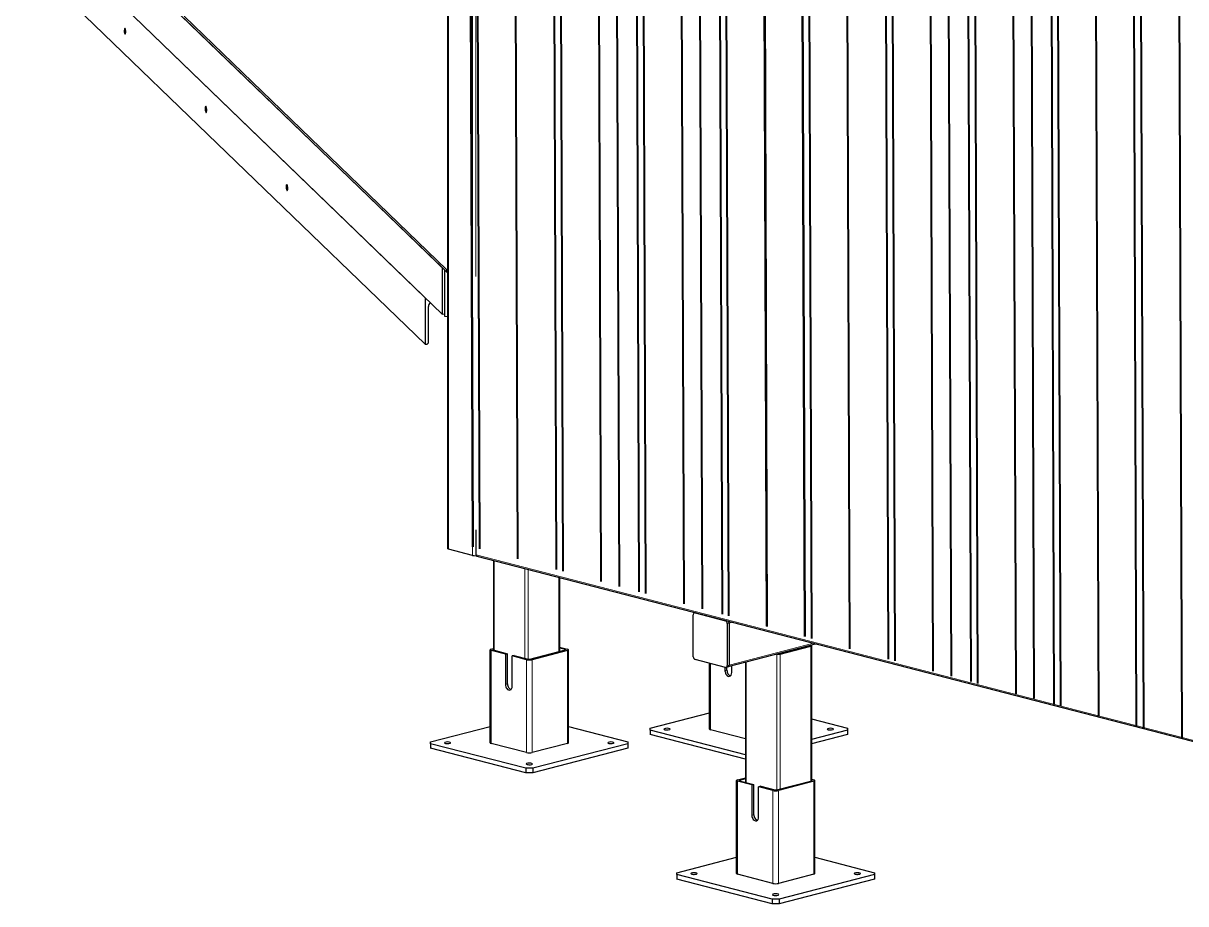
# Model space of a CAD drawing. Header units: millimetres. Extents: x 27997 to 40775, y -3198 to 5585.
# Drawn here: x 37175 to 38660, y 1703 to 2828 of the extents above; entities that cross this region are included whole.
import ezdxf

# ---------------------------------------------------------------- set-up
doc = ezdxf.new("R2010")
doc.units = ezdxf.units.MM
for name, pattern in [('K5LT32768', [0]), ('K5LT_BASIC', [0]), ('K5LT_THIN', [0])]:
    doc.linetypes.add(name, pattern=pattern)

msp = doc.modelspace()

# ---------------------------------------------------------------- linework, layer by layer
at = {"color": 5, "linetype": 'K5LT_BASIC', "lineweight": 30}
for p, q in [((37717.465943, 2156.535306), (37717.465943, 4587.800598)), ((37175.194666, 3032.085767), (37709.926587, 2515.574343)), ((37709.926587, 2456.215423), (37175.194666, 2972.726848)), ((37189.059209, 2959.334727), (37688.481645, 2476.929649)), ((37189.059209, 2899.975807), (37688.481645, 2417.570729)), ((37716.030214, 2512.646638), (37380.689505, 2836.560921)), ((37716.030214, 2509.678692), (37380.689503, 2833.592977)), ((37709.926587, 2515.574343), (37709.926587, 2456.215423)), ((37712.900223, 2512.702032), (37712.900223, 2453.44172)), ((37717.465943, 2514.033445), (37716.030214, 2512.646638)), ((37717.465943, 2514.033445), (37716.030214, 2512.646638)), ((37716.030214, 2512.646638), (37717.465943, 2513.018232)), ((37716.030214, 2512.646638), (37716.030214, 2509.678692)), ((37716.030214, 2509.678692), (37716.030214, 2512.646638)), ((37716.030214, 2509.678692), (37717.465943, 2510.050286)), ((37688.481645, 2476.929649), (37688.481645, 2417.570729)), ((37692.63677, 2420.233245), (37692.63677, 2465.939613)), ((37709.926587, 2456.215423), (37712.900223, 2456.421646)), ((37712.900223, 2453.44172), (37717.465943, 2453.125086)), ((37688.481645, 2417.570729), (37690.262413, 2417.694226)), ((37753.563433, 2148.643948), (37753.563433, 2180.697765)), ((37748.783521, 2148.100313), (37718.365899, 2155.972973)), ((37753.563433, 2146.863181), (37750.956208, 2147.53798)), ((37754.628333, 2147.138797), (37753.563433, 2146.863181)), ((37754.405111, 2147.196571), (38691.295254, 1904.711559)), ((37775.693961, 2141.686612), (37775.693961, 2027.138319)), ((37860.05599, 2119.852112), (37860.05599, 2025.338854)), ((38030.798327, 2018.718536), (38030.798327, 2072.141564)), ((38033.638062, 2074.925766), (38032.201124, 2074.553859)), ((38032.971014, 2074.547177), (38072.079385, 2064.425186)), ((38074.252072, 2060.894907), (38074.252072, 2007.471879)), ((38076.424759, 2061.45724), (38076.424759, 2008.034212)), ((38076.424759, 2061.45724), (38076.424759, 2008.034212)), ((38188.214766, 2034.918371), (38075.021962, 2005.621918)), ((37771.24315, 1908.749886), (37771.24315, 2027.467726)), ((37772.683081, 2028.367458), (37775.693961, 2029.146732)), ((37790.933653, 2021.844398), (37772.683081, 2026.567993)), ((37775.693961, 2027.797133), (37775.290305, 2027.692659)), ((37775.290305, 2027.242793), (37793.540878, 2022.519197)), ((37790.933653, 2021.844398), (37793.540878, 2022.519197)), ((37790.933653, 2021.844398), (37790.933653, 1983.2611)), ((37793.540878, 1983.935899), (37793.540878, 2022.519197)), ((37802.231627, 2020.269866), (37799.624403, 2019.595066)), ((37799.624403, 1981.011768), (37799.624403, 2019.595066)), ((37817.874976, 2014.87147), (37799.624403, 2019.595066)), ((37802.231627, 2020.269866), (37820.4822, 2015.54627)), ((37822.22035, 2015.54627), (37867.412245, 2027.242793)), ((37870.01947, 2026.567993), (37824.827575, 2014.87147)), ((37860.05599, 2030.946197), (37870.01947, 2028.367458)), ((37867.412245, 2027.692659), (37860.05599, 2029.596598)), ((37871.4594, 1908.749886), (37871.4594, 2027.467726)), ((38178.975598, 2032.508109), (38139.867227, 2022.386118)), ((38141.605377, 2021.936252), (38180.713748, 2032.058243)), ((38181.613704, 2032.620576), (38181.613704, 1860.150301)), ((38072.079385, 2005.066266), (38032.971014, 2015.188257)), ((38051.519806, 1926.182204), (38051.519806, 2010.387477)), ((38071.21031, 2005.291199), (38071.21031, 2000.693418)), ((38075.021962, 2005.621918), (38072.849275, 2005.059585)), ((38073.817535, 2001.368217), (38073.817535, 2005.310189)), ((38079.901059, 1998.444086), (38079.901059, 2006.884721)), ((38097.251675, 2011.375391), (38097.251675, 1858.350836)), ((37975.61207, 1927.30687), (38051.519806, 1946.953238)), ((38181.613704, 1939.220334), (38227.643793, 1927.30687)), ((37695.335414, 1909.874552), (37771.24315, 1929.52092)), ((37871.4594, 1929.52092), (37947.367136, 1909.874552)), ((37975.61207, 1925.057539), (37975.61207, 1927.30687)), ((37975.61207, 1925.057539), (37975.61207, 1919.121647)), ((38097.251675, 1893.574892), (37975.61207, 1925.057539)), ((38097.251675, 1887.639), (37975.61207, 1919.121647)), ((38097.251675, 1913.818875), (38052.959737, 1925.282472)), ((38227.643793, 1925.057539), (38181.613704, 1913.144075)), ((38227.643793, 1919.121647), (38181.613704, 1907.208183)), ((38227.643793, 1927.30687), (38227.643793, 1925.057539)), ((38227.643793, 1925.057539), (38227.643793, 1919.121647)), ((37695.335414, 1907.625221), (37695.335414, 1909.874552)), ((37695.335414, 1907.625221), (37695.335414, 1901.689329)), ((37817.005901, 1876.134582), (37695.335414, 1907.625221)), ((37817.005901, 1870.19869), (37695.335414, 1901.689329)), ((37817.874976, 1896.153631), (37772.683081, 1907.850154)), ((37870.01947, 1907.850154), (37824.827575, 1896.153631)), ((37947.367136, 1907.625221), (37825.69665, 1876.134582)), ((37947.367136, 1901.689329), (37825.69665, 1870.19869)), ((37947.367136, 1909.874552), (37947.367136, 1907.625221)), ((37947.367136, 1907.625221), (37947.367136, 1901.689329)), ((37817.005901, 1876.134582), (37817.005901, 1870.19869)), ((37825.69665, 1876.134582), (37817.005901, 1876.134582)), ((37825.69665, 1876.134582), (37825.69665, 1870.19869)), ((37825.69665, 1870.19869), (37817.005901, 1870.19869)), ((38085.848265, 1741.761869), (38085.848265, 1860.479708)), ((38087.288196, 1861.379441), (38097.251675, 1863.958179)), ((38105.538769, 1854.85638), (38087.288196, 1859.579976)), ((38097.251675, 1862.60858), (38089.89542, 1860.704641)), ((38089.89542, 1860.254775), (38108.145993, 1855.531179)), ((38105.538769, 1854.85638), (38108.145993, 1855.531179)), ((38108.145993, 1816.947881), (38108.145993, 1855.531179)), ((38136.825465, 1848.558252), (38182.01736, 1860.254775)), ((38184.624585, 1859.579976), (38139.43269, 1847.883452)), ((38181.613704, 1862.158714), (38184.624585, 1861.379441)), ((38182.01736, 1860.704641), (38181.613704, 1860.809115)), ((38186.064515, 1741.761869), (38186.064515, 1860.479708)), ((38105.538769, 1854.85638), (38105.538769, 1816.273082)), ((38116.836742, 1853.281848), (38114.229518, 1852.607048)), ((38132.480091, 1847.883452), (38114.229518, 1852.607048)), ((38114.229518, 1814.02375), (38114.229518, 1852.607048)), ((38116.836742, 1853.281848), (38135.087315, 1848.558252)), ((38009.940529, 1742.886534), (38085.848265, 1762.532902)), ((38186.064515, 1762.532902), (38261.972251, 1742.886534)), ((38009.940529, 1740.637203), (38009.940529, 1742.886534)), ((38009.940529, 1740.637203), (38009.940529, 1734.701311)), ((38131.611016, 1709.146564), (38009.940529, 1740.637203)), ((38132.480091, 1729.165613), (38087.288196, 1740.862136)), ((38184.624585, 1740.862136), (38139.43269, 1729.165613)), ((38261.972251, 1740.637203), (38140.301765, 1709.146564)), ((38261.972251, 1742.886534), (38261.972251, 1740.637203)), ((38261.972251, 1740.637203), (38261.972251, 1734.701311)), ((38131.611016, 1703.210672), (38009.940529, 1734.701311)), ((38261.972251, 1734.701311), (38140.301765, 1703.210672)), ((38140.301765, 1709.146564), (38131.611016, 1709.146564)), ((38131.611016, 1709.146564), (38131.611016, 1703.210672)), ((38140.301765, 1709.146564), (38140.301765, 1703.210672)), ((38140.301765, 1703.210672), (38131.611016, 1703.210672))]:
    msp.add_line(p, q, dxfattribs=at)
at = {"color": 5, "linetype": 'K5LT_THIN', "lineweight": 9}
for p, q in [((37718.365899, 4587.054633), (37718.365899, 2155.972973)), ((37748.783521, 4533.286894), (37748.783521, 2148.100313)), ((37753.128895, 3097.637086), (37753.128895, 2504.253832)), ((38691.295254, 1905.941094), (37753.563433, 2148.643948)), ((37776.593918, 2026.905393), (37776.593918, 2141.453686)), ((37815.702288, 2016.783402), (37815.702288, 2131.331695)), ((37820.047663, 2015.658736), (37820.047663, 2130.207029)), ((37859.156033, 2025.105928), (37859.156033, 2120.085038)), ((38032.971014, 2074.547177), (38034.035915, 2074.822794)), ((38072.079385, 2064.425186), (38073.144285, 2064.700803)), ((38074.252072, 2060.894907), (38076.424759, 2061.45724)), ((38076.424759, 2061.45724), (38081.050604, 2062.654497)), ((38076.424759, 2008.034212), (38184.255969, 2035.942983)), ((37772.683081, 2026.567993), (37772.683081, 1907.850154)), ((37775.290305, 2027.692659), (37775.290305, 2027.242793)), ((37867.412245, 2027.692659), (37867.412245, 2027.242793)), ((37870.01947, 2026.567993), (37870.01947, 1907.850154)), ((38137.260003, 1848.670718), (38137.260003, 2021.730308)), ((38139.867227, 2022.386118), (38139.867227, 2022.405107)), ((38141.605377, 1849.795384), (38141.605377, 2021.936252)), ((38178.975598, 2032.508109), (38178.975598, 2032.527098)), ((38180.713748, 1859.917375), (38180.713748, 2032.058243)), ((37817.874976, 2014.87147), (37817.874976, 1896.153631)), ((37824.827575, 2014.87147), (37824.827575, 1896.153631)), ((38052.959737, 2010.014795), (38052.959737, 1925.282472)), ((38074.252072, 2007.471879), (38076.424759, 2008.034212)), ((38098.151632, 1858.11791), (38098.151632, 2011.608317)), ((38073.817535, 2001.368217), (38071.21031, 2000.693418)), ((37793.540878, 1983.935899), (37790.933653, 1983.2611)), ((38087.288196, 1859.579976), (38087.288196, 1740.862136)), ((38089.89542, 1860.704641), (38089.89542, 1860.254775)), ((38182.01736, 1860.704641), (38182.01736, 1860.254775)), ((38184.624585, 1859.579976), (38184.624585, 1740.862136)), ((38132.480091, 1847.883452), (38132.480091, 1729.165613)), ((38139.43269, 1847.883452), (38139.43269, 1729.165613)), ((38108.145993, 1816.947881), (38105.538769, 1816.273082))]:
    msp.add_line(p, q, dxfattribs=at)
at = {"color": 5, "linetype": 'K5LT32768', "lineweight": 40}
for p, q in [((37749.130648, 2159.127211), (37740.490208, 4553.300406)), ((37749.831386, 2158.937667), (37741.202327, 4549.957571)), ((37758.2503, 2156.660411), (37749.677219, 4532.169482)), ((37758.40548, 2156.618437), (37749.83246, 4532.110749)), ((37806.748101, 2143.542107), (37798.20493, 4510.763242)), ((37856.074464, 2130.199683), (37847.550517, 4492.094287)), ((37864.690122, 2127.86921), (37856.169532, 4488.833449)), ((37913.213858, 2114.743891), (37904.705309, 4472.371736)), ((37936.43996, 2108.461398), (37927.940463, 4463.581161)), ((37961.661039, 2101.639279), (37953.178239, 4452.132069)), ((37970.297398, 2099.303207), (37961.817964, 4448.863395)), ((38019.052412, 2086.115328), (38010.591978, 4430.410684)), ((38042.353855, 2079.812456), (38033.902502, 4421.591595)), ((38067.901512, 2072.902), (38059.460116, 4411.922363)), ((38076.145682, 2070.672012), (38067.7075, 4408.802124)), ((38124.784623, 2057.51553), (38116.365395, 4390.393344)), ((38125.304866, 2057.374809), (38116.88584, 4390.196444)), ((38173.024097, 2044.467102), (38164.623668, 4372.135754)), ((38173.724835, 2044.277557), (38165.32468, 4371.87054)), ((38182.143749, 2042.000302), (38173.746875, 4368.684164)), ((38182.29893, 2041.958327), (38173.902116, 4368.625432)), ((38230.64155, 2028.881998), (38222.263577, 4350.328802)), ((38279.967914, 2015.539573), (38271.609163, 4331.659848)), ((38288.583572, 2013.209101), (38280.228178, 4328.399009)), ((38337.107307, 2000.083781), (38328.770824, 4310.033832)), ((38360.33341, 1993.801288), (38352.005978, 4301.243258)), ((38385.554488, 1986.979169), (38377.236886, 4291.697629)), ((38394.190847, 1984.643097), (38385.876611, 4288.428955)), ((38442.945861, 1971.455218), (38434.650625, 4269.976244)), ((38466.247304, 1965.152347), (38457.961149, 4261.157155)), ((38491.794962, 1958.24189), (38483.518763, 4251.487924)), ((38500.039132, 1956.011902), (38491.766146, 4248.367685)), ((38548.678072, 1942.855421), (38540.424041, 4229.958905)), ((38596.917546, 1929.806992), (38588.682315, 4211.701315)), ((38606.037199, 1927.340192), (38597.805521, 4208.249725)), ((38654.873637, 1914.130289), (38646.660992, 4189.766196))]:
    msp.add_line(p, q, dxfattribs=at)
at = {"color": 5, "linetype": 'K5LT_BASIC', "lineweight": 30}
for centre, major_axis, ratio, start_param, end_param in [((37305.166973, 2817.503768), (0.276352, -3.984866), 0.25, -3.1415926536, -0.2705974134), ((37305.166973, 2817.503768), (0.276352, -3.984866), 0.25, 0, 3.1415926536), ((37305.166973, 2817.503768), (0.276352, -3.984866), 0.25, -0.2705974134, 0), ((37408.550598, 2717.642844), (0.276352, -3.984866), 0.25, -3.1415926536, -0.2705974134), ((37408.550598, 2717.642844), (0.276352, -3.984866), 0.25, 0, 3.1415926536), ((37408.550598, 2717.642844), (0.276352, -3.984866), 0.25, -0.2705974134, 0), ((37511.934223, 2617.78192), (0.276352, -3.984866), 0.25, -3.1415926536, -0.2705974134), ((37511.934223, 2617.78192), (0.276352, -3.984866), 0.25, 0, 3.1415926536), ((37511.934223, 2617.78192), (0.276352, -3.984866), 0.25, -0.2705974134, 0), ((37699.75984, 2466.433601), (-5.123301, -5.304031), 0.933013, -1.5319821337, -0.7680674717), ((37690.262413, 2420.068582), (1.707767, 1.76801), 0.933013, -2.3388637985, -0.7680674717), ((37720.538586, 2156.535306), (-3.072644, 0), 0.258819, 0, 0.7853981634), ((37750.956208, 2148.662646), (3.072644, 0), 0.258819, -2.3561944902, -1.5707963269), ((37754.867045, 2148.981348), (-0.461934, -1.784777), 0.683013, -1.2085781816, 0), ((38032.971014, 2071.579231), (0.76989, -2.974628), 0.683013, 3.1415926536, 4.3501708352), ((38032.971014, 2071.579231), (0.76989, -2.974628), 0.683013, 2.7793745084, 3.1415926536), ((38072.079385, 2061.45724), (-0.76989, 2.974628), 0.683013, -1.933014472, -0.3622181452), ((38074.252072, 2062.019573), (-0.76989, 2.974628), 0.683013, -1.933014472, -0.9943131936), ((38074.252072, 2062.019573), (-0.76989, 2.974628), 0.683013, -1.933014472, -0.9943131936), ((37776.15938, 2027.467726), (-4.91623, 0), 0.258819, -0.7853981634, 0), ((37776.15938, 2027.467726), (-4.91623, 0), 0.258819, 0, 0.7853981634), ((37776.15938, 2027.467726), (-1.229058, 0), 0.258819, -0.7853981634, 0), ((37776.15938, 2027.467726), (-1.229058, 0), 0.258819, 0, 0.7853981634), ((37866.54317, 2027.467726), (1.229058, 0), 0.258819, 0, 0.7853981634), ((37866.54317, 2027.467726), (1.229058, 0), 0.258819, -0.7853981634, 0), ((37866.54317, 2027.467726), (4.91623, 0), 0.258819, 0, 0.7853981634), ((37866.54317, 2027.467726), (4.91623, 0), 0.258819, -0.7853981634, 0), ((38139.43269, 2022.498584), (-3.072644, 0), 0.258819, 0.9695528289, 2.3561944902), ((38139.43269, 2022.498584), (0.614529, 0), 0.258819, -1.1992521261, -0.7853981634), ((38178.54106, 2032.620576), (0.614529, 0), 0.258819, -0.7853981634, 0), ((38178.54106, 2032.620576), (3.072644, 0), 0.258819, -0.7853981634, 0), ((38178.54106, 2032.620576), (3.072644, 0), 0.258819, 0, 0.6012434979), ((37821.351275, 2015.771203), (4.91623, 0), 0.258819, -2.3561944902, -0.7853981634), ((37821.351275, 2015.771203), (-1.229058, 0), 0.258819, 0.7853981634, 2.3561944902), ((38032.971014, 2018.156203), (0.76989, -2.974628), 0.683013, -1.933014472, -0.3622181452), ((38072.079385, 2008.034212), (-0.76989, 2.974628), 0.683013, 2.7793745084, 3.1415926536), ((38072.079385, 2008.034212), (-0.76989, 2.974628), 0.683013, 3.1415926536, 4.3501708352), ((38074.252072, 2008.596545), (-0.76989, 2.974628), 0.683013, 3.1415926536, 4.3501708352), ((38074.252072, 2008.596545), (-0.76989, 2.974628), 0.683013, 3.1415926536, 4.3501708352), ((38075.555684, 1999.568752), (1.539781, -5.949255), 0.683013, -1.933014472, 0), ((38078.162909, 2000.243551), (1.539781, -5.949255), 0.683013, -1.933014472, -0.326591745), ((38075.555684, 1999.568752), (1.539781, -5.949255), 0.683013, 0, 1.2085781816), ((37795.279028, 1982.136434), (1.539781, -5.949255), 0.683013, -1.933014472, 0), ((37797.886253, 1982.811233), (1.539781, -5.949255), 0.683013, -1.933014472, -0.326591745), ((37795.279028, 1982.136434), (1.539781, -5.949255), 0.683013, 0, 1.2085781816), ((37997.338943, 1926.182204), (-3.994437, 0), 0.258819, -3.1415926536, 0), ((37997.338943, 1926.182204), (-3.994437, 0), 0.258819, 0, 0.7853981634), ((37997.338943, 1926.182204), (-3.994437, 0), 0.258819, 0.7853981634, 3.1415926536), ((38056.436037, 1926.182204), (-4.91623, 0), 0.258819, 0, 0.7853981634), ((38205.91692, 1926.182204), (-3.994437, 0), 0.258819, -3.1415926536, 0), ((38205.91692, 1926.182204), (-3.994437, 0), 0.258819, 0, 0.7853981634), ((38205.91692, 1926.182204), (-3.994437, 0), 0.258819, 0.7853981634, 3.1415926536), ((37717.062287, 1908.749886), (-3.994437, 0), 0.258819, -3.1415926536, 0), ((37717.062287, 1908.749886), (-3.994437, 0), 0.258819, 0, 0.7853981634), ((37717.062287, 1908.749886), (-3.994437, 0), 0.258819, 0.7853981634, 3.1415926536), ((37776.15938, 1908.749886), (-4.91623, 0), 0.258819, 0, 0.7853981634), ((37866.54317, 1908.749886), (4.91623, 0), 0.258819, -0.7853981634, 0), ((37925.640264, 1908.749886), (-3.994437, 0), 0.258819, -3.1415926536, 0), ((37925.640264, 1908.749886), (-3.994437, 0), 0.258819, 0, 0.7853981634), ((37925.640264, 1908.749886), (-3.994437, 0), 0.258819, 0.7853981634, 3.1415926536), ((37821.351275, 1897.053363), (4.91623, 0), 0.258819, -2.3561944902, -0.7853981634), ((37821.351275, 1881.75791), (-3.994437, 0), 0.258819, -3.1415926536, 0), ((37821.351275, 1881.75791), (-3.994437, 0), 0.258819, 0, 0.7853981634), ((37821.351275, 1881.75791), (-3.994437, 0), 0.258819, 0.7853981634, 3.1415926536), ((38090.764495, 1860.479708), (-4.91623, 0), 0.258819, -0.7853981634, 0), ((38090.764495, 1860.479708), (-4.91623, 0), 0.258819, 0, 0.7853981634), ((38090.764495, 1860.479708), (-1.229058, 0), 0.258819, -0.7853981634, 0), ((38090.764495, 1860.479708), (-1.229058, 0), 0.258819, 0, 0.7853981634), ((38181.148285, 1860.479708), (1.229058, 0), 0.258819, 0, 0.7853981634), ((38181.148285, 1860.479708), (1.229058, 0), 0.258819, -0.7853981634, 0), ((38181.148285, 1860.479708), (4.91623, 0), 0.258819, 0, 0.7853981634), ((38181.148285, 1860.479708), (4.91623, 0), 0.258819, -0.7853981634, 0), ((38135.95639, 1848.783185), (4.91623, 0), 0.258819, -2.3561944902, -0.7853981634), ((38135.95639, 1848.783185), (-1.229058, 0), 0.258819, 0.7853981634, 2.3561944902), ((38109.884143, 1815.148416), (1.539781, -5.949255), 0.683013, -1.933014472, 0), ((38112.491368, 1815.823216), (1.539781, -5.949255), 0.683013, -1.933014472, -0.326591745), ((38109.884143, 1815.148416), (1.539781, -5.949255), 0.683013, 0, 1.2085781816), ((38031.667402, 1741.761869), (-3.994437, 0), 0.258819, -3.1415926536, 0), ((38031.667402, 1741.761869), (-3.994437, 0), 0.258819, 0, 0.7853981634), ((38031.667402, 1741.761869), (-3.994437, 0), 0.258819, 0.7853981634, 3.1415926536), ((38090.764495, 1741.761869), (-4.91623, 0), 0.258819, 0, 0.7853981634), ((38181.148285, 1741.761869), (4.91623, 0), 0.258819, -0.7853981634, 0), ((38240.245379, 1741.761869), (-3.994437, 0), 0.258819, -3.1415926536, 0), ((38240.245379, 1741.761869), (-3.994437, 0), 0.258819, 0, 0.7853981634), ((38240.245379, 1741.761869), (-3.994437, 0), 0.258819, 0.7853981634, 3.1415926536), ((38135.95639, 1730.065345), (4.91623, 0), 0.258819, -2.3561944902, -0.7853981634), ((38135.95639, 1714.769892), (-3.994437, 0), 0.258819, -3.1415926536, 0), ((38135.95639, 1714.769892), (-3.994437, 0), 0.258819, 0, 0.7853981634), ((38135.95639, 1714.769892), (-3.994437, 0), 0.258819, 0.7853981634, 3.1415926536)]:
    msp.add_ellipse(centre, major_axis=major_axis, ratio=ratio, start_param=start_param, end_param=end_param, dxfattribs=at)

doc.saveas('drawing.dxf')
